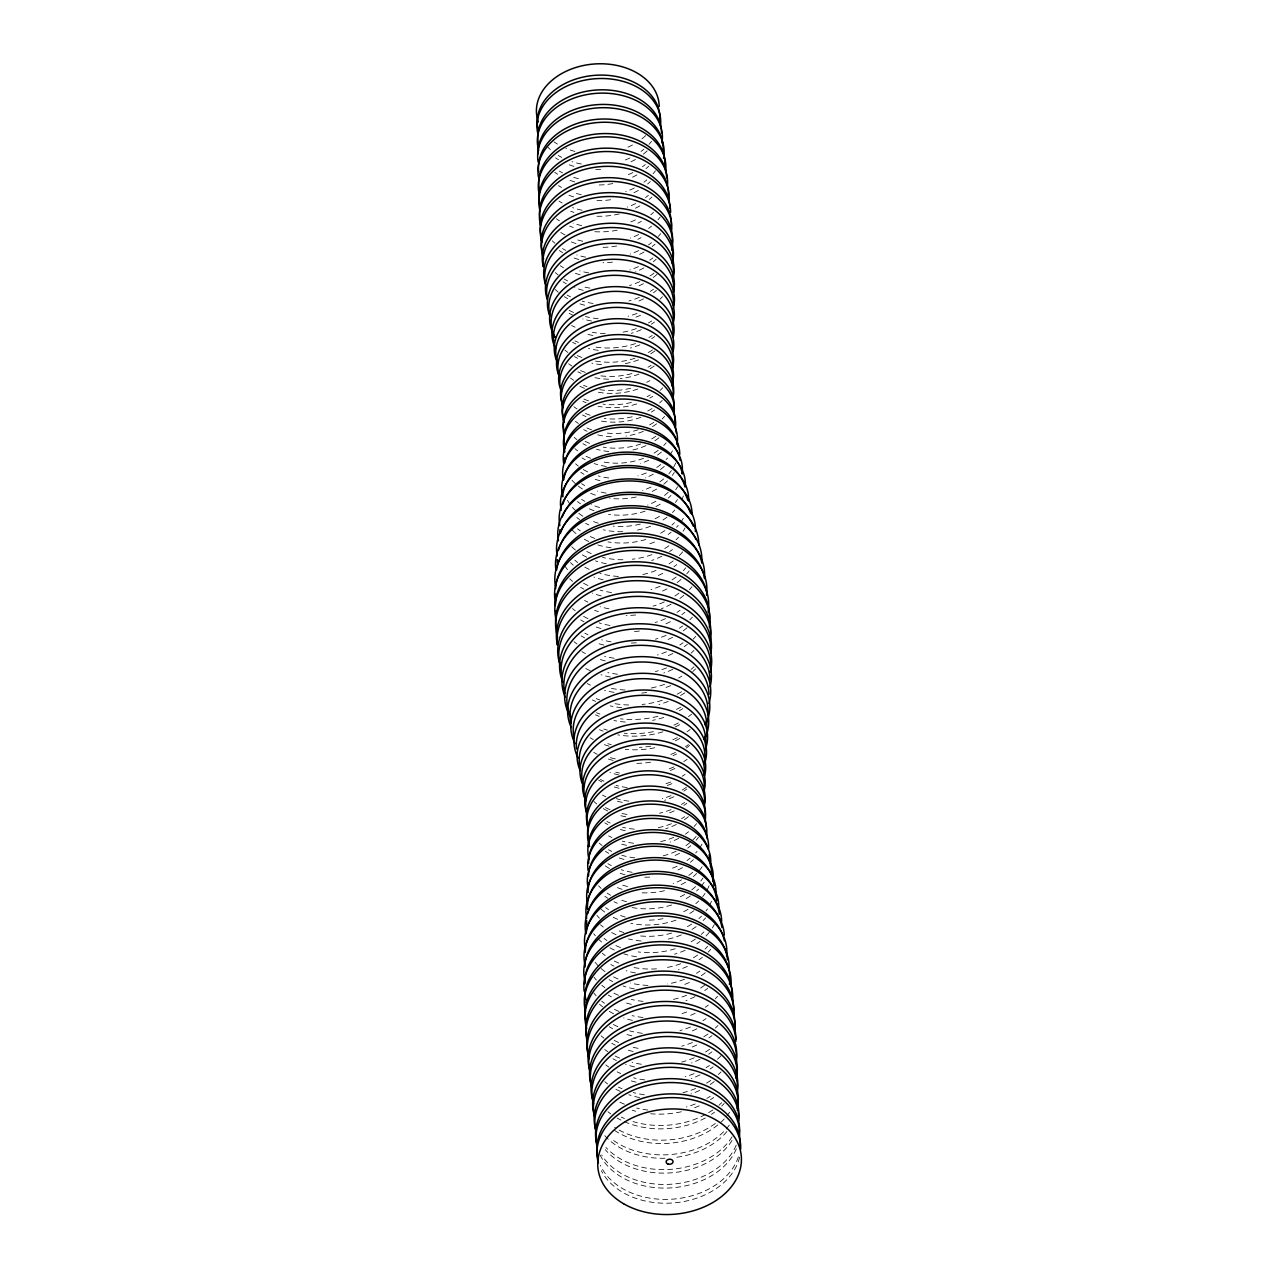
<?xml version="1.0" encoding="UTF-8"?>
<svg xmlns="http://www.w3.org/2000/svg" width="1278" height="1278" viewBox="0 0 1278 1278"><rect width="100%" height="100%" fill="white"/><g stroke="black" fill="none" stroke-linecap="round" stroke-linejoin="round"><path stroke-width="0.75" stroke-dasharray="5 3.75" d="M651.508 141.379A61.472 45.018 -3.9 0 1 649.032 144.302M643.856 149.222A61.472 45.018 -3.9 0 1 641.029 151.427M629.862 158.009A61.472 45.018 -3.9 0 1 622.69 160.9M581.378 164.015A61.472 45.018 -3.9 0 1 572.033 161.683M561.729 157.418A61.472 45.018 -3.9 0 1 558.182 155.421M550.275 149.542A61.472 45.018 -3.9 0 1 546.345 145.532M645.694 135.58A61.472 45.018 -3.9 0 1 641.7 139.03M632.482 144.989A61.472 45.018 -3.9 0 1 625.549 148.216M574.924 151.427A61.472 45.018 -3.9 0 1 565.946 148.408M557.4 144.095A61.472 45.018 -3.9 0 1 554.045 141.874M645.278 164.542A61.967 45.385 -3.9 0 1 642.435 166.763M632.898 172.562A61.967 45.385 -3.9 0 1 625.805 175.645M578.471 178.664A61.967 45.385 -3.9 0 1 572.879 177.131M562.512 172.834A61.967 45.385 -3.9 0 1 559.349 171.076M647.147 150.868A61.967 45.385 -3.9 0 1 643.106 154.35M635.486 159.446A61.967 45.385 -3.9 0 1 628.632 162.865M600.676 169.335A61.967 45.385 -3.9 0 1 593.487 169.415M573.966 166.364A61.967 45.385 -3.9 0 1 568.502 164.542M558.566 159.75A61.967 45.385 -3.9 0 1 555.563 157.833M655.454 170.773A62.606 45.864 -3.9 0 1 653.058 173.776M646.796 179.91A62.606 45.864 -3.9 0 1 643.936 182.163M634.303 188.026A62.606 45.864 -3.9 0 1 625.709 191.652M581.266 194.655A62.606 45.864 -3.9 0 1 573.662 192.658M561.569 187.467A62.606 45.864 -3.9 0 1 558.438 185.598M648.697 166.22A62.606 45.864 -3.9 0 1 646.013 168.6M636.923 174.878A62.606 45.864 -3.9 0 1 631.779 177.546M612.817 183.569A62.606 45.864 -3.9 0 1 598.344 185.006M574.765 181.907A62.606 45.864 -3.9 0 1 567.48 179.367M557.671 174.271A62.606 45.864 -3.9 0 1 554.748 172.274M648.377 195.326A63.325 46.375 -3.9 0 1 645.502 197.579M635.741 203.537A63.325 46.375 -3.9 0 1 627.274 207.132M582.129 210.263A63.325 46.375 -3.9 0 1 572.56 207.627M562.176 202.994A63.325 46.375 -3.9 0 1 559.013 201.109M650.294 181.604A63.325 46.375 -3.9 0 1 647.595 184M638.393 190.374A63.325 46.375 -3.9 0 1 633.217 193.058M610.66 199.735A63.325 46.375 -3.9 0 1 594.142 200.55M573.646 196.924A63.325 46.375 -3.9 0 1 568.183 194.943M635.438 219.912A64.06 46.919 -3.9 0 1 630.533 222.005M581.65 225.599A64.06 46.919 -3.9 0 1 573.087 223.155M651.924 197.004A64.06 46.919 -3.9 0 1 649.208 199.416M639.879 205.87A64.06 46.919 -3.9 0 1 634.671 208.586M619.319 213.921A64.06 46.919 -3.9 0 1 593.503 216.094M573.966 212.388A64.06 46.919 -3.9 0 1 570.691 211.237M660.183 217.036A64.731 47.414 -3.9 0 1 658.01 219.768M651.54 226.126A64.731 47.414 -3.9 0 1 648.617 228.442M638.649 234.529A64.731 47.414 -3.9 0 1 630.389 238.091M582.704 241.222A64.731 47.414 -3.9 0 1 575.723 239.353M565.084 234.96A64.731 47.414 -3.9 0 1 560.195 232.149M653.505 212.372A64.731 47.414 -3.9 0 1 650.774 214.8M641.348 221.35A64.731 47.414 -3.9 0 1 637.882 223.203M617.178 230.216A64.731 47.414 -3.9 0 1 594.717 231.701M573.279 227.468A64.731 47.414 -3.9 0 1 569.605 226.078M559.429 220.822A64.731 47.414 -3.9 0 1 556.409 218.778M660.662 233.682A65.29 47.829 -3.9 0 1 658.33 236.398M651.572 242.644A65.29 47.829 -3.9 0 1 648.489 244.913M638.633 250.616A65.29 47.829 -3.9 0 1 630.15 254.066M585.628 257.15A65.29 47.829 -3.9 0 1 576.777 254.913M565.803 250.408A65.29 47.829 -3.9 0 1 562.48 248.571M554.956 243.251A65.29 47.829 -3.9 0 1 552.304 240.871M641.029 237.692A65.29 47.829 -3.9 0 1 637.85 239.305M616.731 246.015A65.29 47.829 -3.9 0 1 599.733 247.357M576.011 243.587A65.29 47.829 -3.9 0 1 570.371 241.542M652.898 257.9A65.673 48.101 -3.9 0 1 649.783 260.185M638.441 266.607A65.673 48.101 -3.9 0 1 629.846 269.914M588.647 272.885A65.673 48.101 -3.9 0 1 579.637 270.856M655.007 244.146A65.673 48.101 -3.9 0 1 652.115 246.574M644.048 252.022A65.673 48.101 -3.9 0 1 637.674 255.281M612.45 262.15A65.673 48.101 -3.9 0 1 602.928 262.741M578.87 259.53A65.673 48.101 -3.9 0 1 571.25 256.894M562.544 252.581A65.673 48.101 -3.9 0 1 559.365 250.568M654.048 273.045A65.801 48.197 -3.9 0 1 649.32 276.431M639.767 281.671A65.801 48.197 -3.9 0 1 629.415 285.569M589.909 288.125A65.801 48.197 -3.9 0 1 582.64 286.591M567.656 280.952A65.801 48.197 -3.9 0 1 564.301 279.099M558.087 274.882A65.801 48.197 -3.9 0 1 555.323 272.581M656.173 259.274A65.801 48.197 -3.9 0 1 653.266 261.718M643.856 267.917A65.801 48.197 -3.9 0 1 635.629 271.799M580.116 274.802A65.801 48.197 -3.9 0 1 574.94 273.141M563.518 267.773A65.801 48.197 -3.9 0 1 560.323 265.744M653.473 289.211A65.673 48.101 -3.9 0 1 650.31 291.416M639.304 297.327A65.673 48.101 -3.9 0 1 628.856 301.017M593.088 303.445A65.673 48.101 -3.9 0 1 582.241 301.193M570.547 296.847A65.673 48.101 -3.9 0 1 567.112 295.09M657.116 274.291A65.673 48.101 -3.9 0 1 652.707 277.885M643.457 283.668A65.673 48.101 -3.9 0 1 636.843 286.703M583.231 290.346A65.673 48.101 -3.9 0 1 574.605 287.598M566.33 283.764A65.673 48.101 -3.9 0 1 563.039 281.815M662.515 296.64A65.242 47.797 -3.9 0 1 659.975 299.228M637.035 313.414A65.242 47.797 -3.9 0 1 628.185 316.241M598.216 318.685A65.242 47.797 -3.9 0 1 585.452 316.545M573.614 312.503A65.242 47.797 -3.9 0 1 568.422 309.947M656.445 290.394A65.242 47.797 -3.9 0 1 653.473 292.742M643.473 298.892A65.242 47.797 -3.9 0 1 637.946 301.416M584.685 305.218A65.242 47.797 -3.9 0 1 579.445 303.701M567.656 298.621A65.242 47.797 -3.9 0 1 564.381 296.688M558.262 292.231A65.242 47.797 -3.9 0 1 555.259 289.499M651.716 320.954A64.539 47.286 -3.9 0 1 648.409 322.999M636.316 328.59A64.539 47.286 -3.9 0 1 622.035 332.344M605.245 333.59A64.539 47.286 -3.9 0 1 592.321 332.328M575.084 327.168A64.539 47.286 -3.9 0 1 571.601 325.523M640.55 315.267A64.539 47.286 -3.9 0 1 633.808 317.871M591.538 321.018A64.539 47.286 -3.9 0 1 582.736 318.941M572.56 315.059A64.539 47.286 -3.9 0 1 569.141 313.318M652.163 335.523A63.596 46.583 -3.9 0 1 648.889 337.536M635.486 343.574A63.596 46.583 -3.9 0 1 595.66 347.089M578.423 342.424A63.596 46.583 -3.9 0 1 574.924 340.891M654.464 322.04A63.596 46.583 -3.9 0 1 651.381 324.197M641.364 329.644A63.596 46.583 -3.9 0 1 631.252 333.334M592.88 335.443A63.596 46.583 -3.9 0 1 585.036 333.638M652.467 349.98A62.446 45.736 -3.9 0 1 647.611 352.888M635.054 358.239A62.446 45.736 -3.9 0 1 595.037 361.035M581.857 357.489A62.446 45.736 -3.9 0 1 576.634 355.284M654.719 336.529A62.446 45.736 -3.9 0 1 651.7 338.654M639.879 344.868A62.446 45.736 -3.9 0 1 630.453 348.047M598.216 350.316A62.446 45.736 -3.9 0 1 588.439 348.463M575.851 343.958A62.446 45.736 -3.9 0 1 572.56 342.28M651.141 365.364A61.168 44.81 -3.9 0 1 647.962 367.217M631.923 373.575A61.168 44.81 -3.9 0 1 598.392 375.54M585.292 372.377A61.168 44.81 -3.9 0 1 580.084 370.364M571.937 366.035A61.168 44.81 -3.9 0 1 568.662 363.799M654.879 350.971A61.168 44.81 -3.9 0 1 648.793 354.98M638.553 359.853A61.168 44.81 -3.9 0 1 623.376 363.958M601.507 364.709A61.168 44.81 -3.9 0 1 591.842 363.144M577.64 358.271A61.168 44.81 -3.9 0 1 574.413 356.626M567.895 352.472A61.168 44.81 -3.9 0 1 564.86 350.044M649.847 380.62A59.842 43.835 -3.9 0 1 646.652 382.362M630.709 388.24A59.842 43.835 -3.9 0 1 599.765 389.694M586.953 386.611A59.842 43.835 -3.9 0 1 583.519 385.333M573.662 380.285A59.842 43.835 -3.9 0 1 570.467 378.064M654.208 365.987A59.842 43.835 -3.9 0 1 649.08 369.31M639.032 374.087A59.842 43.835 -3.9 0 1 620.357 378.655M608.616 379.215A59.842 43.835 -3.9 0 1 593.343 377.314M581.075 373.304A59.842 43.835 -3.9 0 1 577.832 371.786M650.167 394.982A58.596 42.925 -3.9 0 1 647.035 396.691M631.412 402.458A58.596 42.925 -3.9 0 1 603.008 404.152M588.583 400.877A58.596 42.925 -3.9 0 1 583.567 398.944M637.834 388.991A58.596 42.925 -3.9 0 1 596.65 391.931M584.445 388.304A58.596 42.925 -3.9 0 1 579.653 386.132M662.26 400.429A57.494 42.11 -3.9 0 1 659.576 402.969M652.052 408.545A57.494 42.11 -3.9 0 1 647.483 411.117M632.163 416.772A57.494 42.11 -3.9 0 1 604.286 418.449M590.132 415.238A57.494 42.11 -3.9 0 1 585.228 413.353M576.969 408.912A57.494 42.11 -3.9 0 1 573.918 406.771M662.723 387.793A57.494 42.11 -3.9 0 1 660.167 390.397M652.723 396.292A57.494 42.11 -3.9 0 1 649.799 398.113M636.748 403.928A57.494 42.11 -3.9 0 1 598.04 406.244M586.059 402.698A57.494 42.11 -3.9 0 1 582.896 401.324M653.809 422.363A56.631 41.487 -3.9 0 1 648.729 425.35M638.249 429.759A56.631 41.487 -3.9 0 1 605.516 432.922M591.586 429.775A56.631 41.487 -3.9 0 1 586.762 427.922M578.407 423.417A56.631 41.487 -3.9 0 1 575.435 421.309M654.608 409.966A56.631 41.487 -3.9 0 1 651.397 412.075M640.869 417.235A56.631 41.487 -3.9 0 1 599.382 420.75M585.995 416.596A56.631 41.487 -3.9 0 1 582.512 414.951M655.902 436.229A56.12 41.104 -3.9 0 1 650.997 439.297M640.805 443.929A56.12 41.104 -3.9 0 1 603.136 447.124M589.669 443.354A56.12 41.104 -3.9 0 1 584.445 440.958M664.56 416.404A56.12 41.104 -3.9 0 1 662.164 419.008M656.636 423.801A56.12 41.104 -3.9 0 1 651.924 426.996M643.345 431.325A56.12 41.104 -3.9 0 1 625.996 436.07M611.363 436.788A56.12 41.104 -3.9 0 1 597.145 434.696M587.113 431.277A56.12 41.104 -3.9 0 1 583.679 429.632M666.142 442.907A55.992 41.024 -3.9 0 1 663.729 445.511M658.202 450.271A55.992 41.024 -3.9 0 1 653.457 453.45M643.489 458.307A55.992 41.024 -3.9 0 1 602.497 461.821M590.58 458.291A55.992 41.024 -3.9 0 1 585.356 455.879M577.672 450.942A55.992 41.024 -3.9 0 1 574.972 448.658M658.889 437.827A55.992 41.024 -3.9 0 1 654.32 441.118M645.965 445.639A55.992 41.024 -3.9 0 1 630.645 450.447M608.807 451.533A55.992 41.024 -3.9 0 1 596.538 449.265M586.283 445.415A55.992 41.024 -3.9 0 1 582.944 443.658M576.905 439.632A55.992 41.024 -3.9 0 1 574.205 437.348M672.452 450.814A56.312 41.247 -3.9 0 1 666.126 459.601M660.774 464.505A56.312 41.247 -3.9 0 1 656.141 467.828M646.333 472.94A56.312 41.247 -3.9 0 1 637.866 475.847M608.791 477.988A56.312 41.247 -3.9 0 1 598.248 475.911M587.704 471.933A56.312 41.247 -3.9 0 1 582.768 469.202M578.311 466.087A56.312 41.247 -3.9 0 1 575.611 463.786M661.429 452.013A56.312 41.247 -3.9 0 1 656.972 455.431M648.761 460.176A56.312 41.247 -3.9 0 1 640.534 463.483M606.235 466.438A56.312 41.247 -3.9 0 1 594.142 463.563M585.228 459.745A56.312 41.247 -3.9 0 1 582.001 457.891M675.679 463.003A57.095 41.823 -3.9 0 1 668.857 473.803M663.665 478.915A57.095 41.823 -3.9 0 1 659.113 482.381M651.013 487.046A57.095 41.823 -3.9 0 1 642.658 490.417M606.076 493.132A57.095 41.823 -3.9 0 1 597.321 491.056M584.733 485.608A57.095 41.823 -3.9 0 1 581.57 483.627M664.272 466.374A57.095 41.823 -3.9 0 1 659.927 469.937M653.346 474.138A57.095 41.823 -3.9 0 1 645.294 477.86M599.973 480.688A57.095 41.823 -3.9 0 1 592.752 478.435M583.966 474.298A57.095 41.823 -3.9 0 1 580.803 472.301M668.234 492.19A58.325 42.717 -3.9 0 1 663.953 495.928M655.886 501.232A58.325 42.717 -3.9 0 1 647.674 505.066M599.606 507.51A58.325 42.717 -3.9 0 1 591.155 504.538M584.813 501.327A58.325 42.717 -3.9 0 1 581.57 499.283M674.273 472.477A58.325 42.717 -3.9 0 1 672.292 475.384M667.467 480.863A58.325 42.717 -3.9 0 1 663.186 484.618M656.652 489.043A58.325 42.717 -3.9 0 1 650.278 492.334M636.188 496.982A58.325 42.717 -3.9 0 1 609.766 498.324M595.388 495.129A58.325 42.717 -3.9 0 1 590.388 493.212M582.401 489.011A58.325 42.717 -3.9 0 1 571.394 479.474M677.468 499.506A59.954 43.915 -3.9 0 1 675.391 502.51M659.48 516.36A59.954 43.915 -3.9 0 1 654.608 518.964M640.342 524.092A59.954 43.915 -3.9 0 1 613.2 526.137M598.264 523.213A59.954 43.915 -3.9 0 1 591.347 520.673M582.912 516.232A59.954 43.915 -3.9 0 1 566.665 498.612M677.612 486.662A59.954 43.915 -3.9 0 1 675.695 489.698M670.982 495.449A59.954 43.915 -3.9 0 1 668.234 498.116M660.231 504.107A59.954 43.915 -3.9 0 1 655.502 506.807M645.118 511.152A59.954 43.915 -3.9 0 1 608.568 514.363M593.966 510.705A59.954 43.915 -3.9 0 1 587.337 507.861M580.5 503.82A59.954 43.915 -3.9 0 1 577.432 501.519M674.417 522.622A61.935 45.369 -3.9 0 1 671.94 525.05M664.864 530.594A61.935 45.369 -3.9 0 1 660.103 533.485M645.821 539.476A61.935 45.369 -3.9 0 1 607.977 541.888M594.861 538.437A61.935 45.369 -3.9 0 1 589.685 536.297M580.324 530.897A61.935 45.369 -3.9 0 1 577.592 528.82M683.363 495.944A61.935 45.369 -3.9 0 1 682.021 499.219M674.8 510.066A61.935 45.369 -3.9 0 1 672.436 512.526M667.052 517.159A61.935 45.369 -3.9 0 1 660.966 521.232M650.614 526.232A61.935 45.369 -3.9 0 1 635.294 530.466M622.753 531.696A61.935 45.369 -3.9 0 1 603.36 529.811M588.902 524.97A61.935 45.369 -3.9 0 1 585.644 523.341M579.557 519.587A61.935 45.369 -3.9 0 1 576.825 517.494M685.008 527.958A64.156 46.998 -3.9 0 1 683.091 531.249M678.474 537.287A64.156 46.998 -3.9 0 1 676.014 539.875M668.937 545.77A64.156 46.998 -3.9 0 1 662.435 549.859M651.972 554.62A64.156 46.998 -3.9 0 1 632.275 559.221M622.961 559.764A64.156 46.998 -3.9 0 1 602.513 557.352M591.251 553.582A64.156 46.998 -3.9 0 1 586.107 551.106M683.315 518.293A64.156 46.998 -3.9 0 1 676.509 527.271M671.142 532.207A64.156 46.998 -3.9 0 1 668.17 534.46M654.528 542A64.156 46.998 -3.9 0 1 647.754 544.476M611.092 547.767A64.156 46.998 -3.9 0 1 597.864 544.955M588.743 541.489A64.156 46.998 -3.9 0 1 583.695 538.869M576.011 533.581A64.156 46.998 -3.9 0 1 570.308 528.086M682.676 551.888A66.52 48.74 -3.9 0 1 678.938 555.946M673.186 560.914A66.52 48.74 -3.9 0 1 668.905 563.902M655.981 570.499A66.52 48.74 -3.9 0 1 639.575 575.164M618.408 576.442A66.52 48.74 -3.9 0 1 599.813 573.327M589.254 569.397A66.52 48.74 -3.9 0 1 584.014 566.681M577.704 562.528A66.52 48.74 -3.9 0 1 574.844 560.195M672.42 549.588A66.52 48.74 -3.9 0 1 669.608 551.617M661.892 556.17A66.52 48.74 -3.9 0 1 651.7 560.483M606.315 563.742A66.52 48.74 -3.9 0 1 595.532 560.898M586.698 557.224A66.52 48.74 -3.9 0 1 581.586 554.38M575.483 550.067A66.52 48.74 -3.9 0 1 571.426 546.409M685.759 567.831A68.916 50.481 -3.9 0 1 683.235 570.659M676.11 577.033A68.916 50.481 -3.9 0 1 671.685 580.148M660.119 586.283A68.916 50.481 -3.9 0 1 650.965 589.605M611.555 592.545A68.916 50.481 -3.9 0 1 600.149 590.132M587.944 585.516A68.916 50.481 -3.9 0 1 583.167 582.976M567.528 569.684A68.916 50.481 -3.9 0 1 564.093 564.7M676.733 564.62A68.916 50.481 -3.9 0 1 673.905 566.777M662.803 573.391A68.916 50.481 -3.9 0 1 655.758 576.41M603.12 579.781A68.916 50.481 -3.9 0 1 593.982 577.065M573.279 565.164A68.916 50.481 -3.9 0 1 570.531 562.608M678.969 593.088A71.201 52.158 -3.9 0 1 674.401 596.331M664.304 601.906A71.201 52.158 -3.9 0 1 653.058 606.155M608.983 608.791A71.201 52.158 -3.9 0 1 600.181 606.762M587.912 602.146A71.201 52.158 -3.9 0 1 584.573 600.436M689.177 570.899A71.201 52.158 -3.9 0 1 686.701 573.886M681.014 579.461A71.201 52.158 -3.9 0 1 676.717 582.88M667.02 588.87A71.201 52.158 -3.9 0 1 661.732 591.379M601.123 595.915A71.201 52.158 -3.9 0 1 592.417 593.088M583.806 589.11A71.201 52.158 -3.9 0 1 580.627 587.289M572.56 581.378A71.201 52.158 -3.9 0 1 569.732 578.758M680.168 610.181A73.245 53.66 -3.9 0 1 676.989 612.386M665.534 618.648A73.245 53.66 -3.9 0 1 655.119 622.546M609.941 625.437A73.245 53.66 -3.9 0 1 599.142 622.897M588.024 618.632A73.245 53.66 -3.9 0 1 582.944 615.98M575.244 610.836A73.245 53.66 -3.9 0 1 572.464 608.536M692.005 586.666A73.245 53.66 -3.9 0 1 689.449 589.733M683.81 595.324A73.245 53.66 -3.9 0 1 679.385 598.855M671.206 604.111A73.245 53.66 -3.9 0 1 661.349 608.759M635.725 614.974A73.245 53.66 -3.9 0 1 626.172 615.485M598.376 611.571A73.245 53.66 -3.9 0 1 594.574 610.325M692.388 617.13A74.971 54.922 -3.9 0 1 689.848 619.782M682.596 625.98A74.971 54.922 -3.9 0 1 679.369 628.249M666.142 635.358A74.971 54.922 -3.9 0 1 655.422 639.192M636.3 642.77A74.971 54.922 -3.9 0 1 630.405 643.122M611.028 641.844A74.971 54.922 -3.9 0 1 601.762 639.815M587.992 634.751A74.971 54.922 -3.9 0 1 584.829 633.153M684.88 612.258A74.971 54.922 -3.9 0 1 681.829 614.654M670.455 621.667A74.971 54.922 -3.9 0 1 665.375 624.047M639.415 631.028A74.971 54.922 -3.9 0 1 631.604 631.715M600.979 628.488A74.971 54.922 -3.9 0 1 593.919 626.236M584.062 621.843A74.971 54.922 -3.9 0 1 580.707 619.942M683.139 642.722A76.249 55.865 -3.9 0 1 679.816 644.959M666.493 651.812A76.249 55.865 -3.9 0 1 657.403 655.007M614.191 658.234A76.249 55.865 -3.9 0 1 604.654 656.413M577.033 644.032A76.249 55.865 -3.9 0 1 574.03 641.732M687.069 627.786A76.249 55.865 -3.9 0 1 682.372 631.396M672.627 637.291A76.249 55.865 -3.9 0 1 665.726 640.486M603.887 645.086A76.249 55.865 -3.9 0 1 596.586 642.978M584.589 637.85A76.249 55.865 -3.9 0 1 581.139 635.917M693.954 650.438A77.031 56.424 -3.9 0 1 691.142 653.09M666.605 667.915A77.031 56.424 -3.9 0 1 655.374 671.557M617.562 674.209A77.031 56.424 -3.9 0 1 607.833 672.611M695.759 636.364A77.031 56.424 -3.9 0 1 693.187 639.112M687.356 644.32A77.031 56.424 -3.9 0 1 684.177 646.732M672.851 653.489A77.031 56.424 -3.9 0 1 665.822 656.588M605.181 660.854A77.031 56.424 -3.9 0 1 597.753 658.761M585.404 653.553A77.031 56.424 -3.9 0 1 581.905 651.604M694.002 666.781A77.271 56.615 -3.9 0 1 691.094 669.4M681.829 676.126A77.271 56.615 -3.9 0 1 678.602 678.043M664.592 684.337A77.271 56.615 -3.9 0 1 651.173 688.043M625.102 690.024A77.271 56.615 -3.9 0 1 611.235 688.379M672.755 669.337A77.271 56.615 -3.9 0 1 663.825 673.011M610.469 677.052A77.271 56.615 -3.9 0 1 601.011 674.752M590.228 670.71A77.271 56.615 -3.9 0 1 584.765 667.979M681.509 691.765A76.968 56.392 -3.9 0 1 676.557 694.497M662.26 700.312A76.968 56.392 -3.9 0 1 642.019 704.466M628.712 704.993A76.968 56.392 -3.9 0 1 614.83 703.683M599.781 699.945A76.968 56.392 -3.9 0 1 596.267 698.651M695.583 668.873A76.968 56.392 -3.9 0 1 692.804 671.557M670.646 685.599A76.968 56.392 -3.9 0 1 663.378 688.379M646.716 692.436A76.968 56.392 -3.9 0 1 641.252 693.139M614.047 692.372A76.968 56.392 -3.9 0 1 604.526 690.312M590.404 685.152A76.968 56.392 -3.9 0 1 587.129 683.506M680.87 707.069A76.137 55.769 -3.9 0 1 675.95 709.689M657.882 716.303A76.137 55.769 -3.9 0 1 620.469 718.811M599.941 714.051A76.137 55.769 -3.9 0 1 596.491 712.725M684.768 692.852A76.137 55.769 -3.9 0 1 680.088 695.759M668.218 701.414A76.137 55.769 -3.9 0 1 658.985 704.482M621.635 707.692A76.137 55.769 -3.9 0 1 610.117 705.871M595.708 701.398A76.137 55.769 -3.9 0 1 592.353 699.929M691.574 714.226A74.843 54.826 -3.9 0 1 688.522 716.591M678.378 722.933A74.843 54.826 -3.9 0 1 673.394 725.345M653.393 731.671A74.843 54.826 -3.9 0 1 624.207 733.221M607.338 730.121A74.843 54.826 -3.9 0 1 603.791 729.035M682.835 708.619A74.843 54.826 -3.9 0 1 679.385 710.648M663.777 717.421A74.843 54.826 -3.9 0 1 652.611 720.345M625.357 722.054A74.843 54.826 -3.9 0 1 613.951 720.536M599.19 716.367A74.843 54.826 -3.9 0 1 595.452 714.817M690.12 729.514A73.15 53.58 -3.9 0 1 687.053 731.799M677.324 737.614A73.15 53.58 -3.9 0 1 672.372 739.93M650.774 746.16A73.15 53.58 -3.9 0 1 639.415 747.374M611.283 744.659A73.15 53.58 -3.9 0 1 607.785 743.684M679.688 724.626A73.15 53.58 -3.9 0 1 674.928 727.102M662.899 731.799A73.15 53.58 -3.9 0 1 617.817 734.866M603.2 731.128A73.15 53.58 -3.9 0 1 599.478 729.722M688.475 744.611A71.169 52.142 -3.9 0 1 685.423 746.783M675.423 752.438A71.169 52.142 -3.9 0 1 668.09 755.506M615.261 758.908A71.169 52.142 -3.9 0 1 608.04 756.943M679.832 738.428A71.169 52.142 -3.9 0 1 674.656 741.112M654.831 747.742A71.169 52.142 -3.9 0 1 625.309 749.339M609.143 746.208A71.169 52.142 -3.9 0 1 603.567 744.355M593.296 739.611A71.169 52.142 -3.9 0 1 590.148 737.726M687.133 759.292A69.044 50.577 -3.9 0 1 683.762 761.576M673.857 766.912A69.044 50.577 -3.9 0 1 668.522 769.1M619.558 773.046A69.044 50.577 -3.9 0 1 615.772 772.216M689.545 745.505A69.044 50.577 -3.9 0 1 686.35 747.965M676.541 753.956A69.044 50.577 -3.9 0 1 673.091 755.602M650.55 762.215A69.044 50.577 -3.9 0 1 636.14 763.349M613.152 760.426A69.044 50.577 -3.9 0 1 607.673 758.765M597.273 754.324A69.044 50.577 -3.9 0 1 593.775 752.343M685.104 774.372A66.871 48.979 -3.9 0 1 682.132 776.289M670.662 782.008A66.871 48.979 -3.9 0 1 663.522 784.484M627.163 787.52A66.871 48.979 -3.9 0 1 616.028 785.411M603.983 781.178A66.871 48.979 -3.9 0 1 600.436 779.436M674.976 768.445A66.871 48.979 -3.9 0 1 669.896 770.682M618.887 774.963A66.871 48.979 -3.9 0 1 609.925 772.503M686.35 787.248A64.795 47.462 -3.9 0 1 681.541 790.443M671.03 795.667A64.795 47.462 -3.9 0 1 662.323 798.606M628.872 801.146A64.795 47.462 -3.9 0 1 616.331 798.67M671.909 783.654A64.795 47.462 -3.9 0 1 666.844 785.619M619.079 788.254A64.795 47.462 -3.9 0 1 613.839 786.833M601.97 781.976A64.795 47.462 -3.9 0 1 598.663 780.123M684.625 802.44A62.926 46.104 -3.9 0 1 681.446 804.469M671.046 809.629A62.926 46.104 -3.9 0 1 659.528 813.239M626.987 814.437A62.926 46.104 -3.9 0 1 621.108 813.271M610.021 809.677A62.926 46.104 -3.9 0 1 604.909 807.281M686.829 788.941A62.926 46.104 -3.9 0 1 683.858 791.114M673.873 796.753A62.926 46.104 -3.9 0 1 664.608 800.332M622.29 802.392A62.926 46.104 -3.9 0 1 614.638 800.347M605.82 796.801A62.926 46.104 -3.9 0 1 602.513 795.076M684.657 816.706A61.392 44.97 -3.9 0 1 681.557 818.687M671.413 823.719A61.392 44.97 -3.9 0 1 658.266 827.681M634.319 829.15A61.392 44.97 -3.9 0 1 622.706 827.297M610.197 823.064A61.392 44.97 -3.9 0 1 606.906 821.466M686.797 803.255A61.392 44.97 -3.9 0 1 683.89 805.38M674.177 810.875A61.392 44.97 -3.9 0 1 666.988 813.766M625.757 816.786A61.392 44.97 -3.9 0 1 618.201 814.981M607.753 810.955A61.392 44.97 -3.9 0 1 603.008 808.383M596.73 803.99A61.392 44.97 -3.9 0 1 593.855 801.434M673.714 837.346A60.258 44.139 -3.9 0 1 659.065 841.962M633.648 843.224A60.258 44.139 -3.9 0 1 622.306 841.132M611.874 837.457A60.258 44.139 -3.9 0 1 608.632 835.876M688.411 816.674A60.258 44.139 -3.9 0 1 684.177 819.853M676.35 824.454A60.258 44.139 -3.9 0 1 665.774 828.687M625.246 830.7A60.258 44.139 -3.9 0 1 619.734 829.31M607.865 824.566A60.258 44.139 -3.9 0 1 604.813 822.856M696.159 836.419A59.571 43.644 -3.9 0 1 684.497 846.611M676.158 851.244A59.571 43.644 -3.9 0 1 661.86 856.148M634.846 857.842A59.571 43.644 -3.9 0 1 621.859 855.286M611.683 851.372A59.571 43.644 -3.9 0 1 608.584 849.758M602.082 845.493A59.571 43.644 -3.9 0 1 599.19 843.097M696.542 823.655A59.571 43.644 -3.9 0 1 694.146 826.499M688.586 831.738A59.571 43.644 -3.9 0 1 685.407 834.151M678.666 838.288A59.571 43.644 -3.9 0 1 670.183 842.09M626.524 845.317A59.571 43.644 -3.9 0 1 621.076 843.959M701.973 844.199A59.395 43.5 -3.9 0 1 695.663 852.985M690.088 858.209A59.395 43.5 -3.9 0 1 686.893 860.605M677.116 866.212A59.395 43.5 -3.9 0 1 670.183 868.992M632.147 872.299A59.395 43.5 -3.9 0 1 621.252 869.727M611.299 865.589A59.395 43.5 -3.9 0 1 607.865 863.656M698.379 837.378A59.395 43.5 -3.9 0 1 696.111 840.269M690.807 845.621A59.395 43.5 -3.9 0 1 687.74 848.097M679.624 853.257A59.395 43.5 -3.9 0 1 672.915 856.372M624.015 859.439A59.395 43.5 -3.9 0 1 618.728 857.81M608.791 853.337A59.395 43.5 -3.9 0 1 605.437 851.292M692.676 872.315A59.683 43.724 -3.9 0 1 687.947 875.973M681.621 879.823A59.683 43.724 -3.9 0 1 673.155 883.641M627.562 886.517A59.683 43.724 -3.9 0 1 622.178 885.031M693.347 859.695A59.683 43.724 -3.9 0 1 690.376 862.267M682.452 867.634A59.683 43.724 -3.9 0 1 675.838 870.925M649.783 877.075A59.683 43.724 -3.9 0 1 641.987 877.203M624.974 874.743A59.683 43.724 -3.9 0 1 617.929 872.491M609.446 868.497A59.683 43.724 -3.9 0 1 604.494 865.318M702.948 878.05A60.449 44.283 -3.9 0 1 700.775 881.037M695.567 886.597A60.449 44.283 -3.9 0 1 690.967 890.399M684.72 894.456A60.449 44.283 -3.9 0 1 678.043 897.795M626.539 901.693A60.449 44.283 -3.9 0 1 619.383 899.408M610.564 895.239A60.449 44.283 -3.9 0 1 607.178 893.13M601.187 888.402A60.449 44.283 -3.9 0 1 598.551 885.782M702.181 866.74A60.449 44.283 -3.9 0 1 693.315 876.58M685.535 882.203A60.449 44.283 -3.9 0 1 680.679 884.887M664.496 890.702A60.449 44.283 -3.9 0 1 639.08 892.619M622.13 889.312A60.449 44.283 -3.9 0 1 615.245 886.692M709.114 885.686A61.584 45.113 -3.9 0 1 702.66 896.677M698.762 900.974A61.584 45.113 -3.9 0 1 695.807 903.674M688.075 909.249A61.584 45.113 -3.9 0 1 681.414 912.811M662.978 918.69A61.584 45.113 -3.9 0 1 648.745 920.144M625.309 917.077A61.584 45.113 -3.9 0 1 618.169 914.585M608.504 909.569A61.584 45.113 -3.9 0 1 605.628 907.604M704.114 882.347A61.584 45.113 -3.9 0 1 696.542 891.022M690.392 895.926A61.584 45.113 -3.9 0 1 684.034 899.792M671.621 905A61.584 45.113 -3.9 0 1 632.099 907.54M617.386 903.258A61.584 45.113 -3.9 0 1 614.031 901.757M607.721 898.242A61.584 45.113 -3.9 0 1 604.861 896.277M711.479 901.198A63.053 46.184 -3.9 0 1 705.999 910.926M701.51 916.134A63.053 46.184 -3.9 0 1 698.922 918.594M691.638 924.122A63.053 46.184 -3.9 0 1 684.976 927.94M671.605 933.1A63.053 46.184 -3.9 0 1 639.08 935.815M623.904 932.605A63.053 46.184 -3.9 0 1 616.747 929.889M599.462 918.179A63.053 46.184 -3.9 0 1 596.922 915.367M693.922 910.687A63.053 46.184 -3.9 0 1 687.612 914.792M675.966 920.128A63.053 46.184 -3.9 0 1 630.805 923.307M617.721 919.313A63.053 46.184 -3.9 0 1 612.577 916.933M604.67 912.029A63.053 46.184 -3.9 0 1 598.695 906.853M703.89 931.902A64.731 47.414 -3.9 0 1 701.255 934.426M695.376 939.042A64.731 47.414 -3.9 0 1 690.424 942.158M675.199 948.739A64.731 47.414 -3.9 0 1 638.233 951.934M620.517 947.557A64.731 47.414 -3.9 0 1 615.117 945.241M606.986 940.56A64.731 47.414 -3.9 0 1 604.047 938.419M705.552 917.939A64.731 47.414 -3.9 0 1 703.124 920.591M696.159 926.598A64.731 47.414 -3.9 0 1 691.35 929.825M681.318 934.921A64.731 47.414 -3.9 0 1 667.308 939.298M641.141 941.007A64.731 47.414 -3.9 0 1 628.456 938.931M616.124 934.729A64.731 47.414 -3.9 0 1 610.948 932.157M603.28 927.093A64.731 47.414 -3.9 0 1 600.532 924.793M707.661 946.375A66.52 48.724 -3.9 0 1 705.057 949.027M697.612 955.049A66.52 48.724 -3.9 0 1 692.548 958.244M680.711 963.74A66.52 48.724 -3.9 0 1 664.129 967.989M656.477 968.836A66.52 48.724 -3.9 0 1 631.715 967.079M618.824 963.085A66.52 48.724 -3.9 0 1 613.392 960.577M605.261 955.577A66.52 48.724 -3.9 0 1 602.337 953.276M714.306 924.585A66.52 48.724 -3.9 0 1 712.341 927.988M709.258 932.285A66.52 48.724 -3.9 0 1 705.616 936.391M699.993 941.407A66.52 48.724 -3.9 0 1 696.845 943.723M685.12 950.305A66.52 48.724 -3.9 0 1 674.576 954.171M636.524 956.775A66.52 48.724 -3.9 0 1 623.792 953.851M614.383 950.129A66.52 48.724 -3.9 0 1 609.239 947.381M601.571 941.966A66.52 48.724 -3.9 0 1 593.743 933.739M699.881 971.072A68.309 50.034 -3.9 0 1 696.462 973.293M684.545 979.22A68.309 50.034 -3.9 0 1 667.691 983.996M647.93 985.402A68.309 50.034 -3.9 0 1 630.565 983.07M618.105 978.996A68.309 50.034 -3.9 0 1 611.635 975.833M605.021 971.631A68.309 50.034 -3.9 0 1 592.401 958.58M710.648 949.426A68.309 50.034 -3.9 0 1 708.108 952.206M702.325 957.35A68.309 50.034 -3.9 0 1 699.098 959.746M687.292 966.408A68.309 50.034 -3.9 0 1 678.346 969.842M635.486 972.909A68.309 50.034 -3.9 0 1 626.124 970.785M614.015 966.168A68.309 50.034 -3.9 0 1 610.852 964.523M704.657 985.146A70.002 51.28 -3.9 0 1 698.587 989.3M686.59 995.29A70.002 51.28 -3.9 0 1 672.532 999.604M643.106 1001.361A70.002 51.28 -3.9 0 1 631.284 999.412M618.488 995.274A70.002 51.28 -3.9 0 1 613.456 992.926M604.861 987.654A70.002 51.28 -3.9 0 1 601.794 985.258M596.363 980.05A70.002 51.28 -3.9 0 1 594.014 977.223M705.312 972.702A70.002 51.28 -3.9 0 1 700.919 975.961M689.401 982.431A70.002 51.28 -3.9 0 1 682.148 985.354M634.383 988.916A70.002 51.28 -3.9 0 1 623.073 985.977M612.689 981.6A70.002 51.28 -3.9 0 1 609.127 979.635M686.717 1011.968A71.504 52.382 -3.9 0 1 679.816 1014.269M642.93 1017.464A71.504 52.382 -3.9 0 1 632.115 1015.643M618.983 1011.441A71.504 52.382 -3.9 0 1 612.194 1008.198M604.478 1003.31A71.504 52.382 -3.9 0 1 601.714 1001.137M596.155 995.802A71.504 52.382 -3.9 0 1 593.743 992.91M707.629 988.341A71.504 52.382 -3.9 0 1 704.705 990.61M694.992 996.616A71.504 52.382 -3.9 0 1 685.951 1000.642M631.332 1004.316A71.504 52.382 -3.9 0 1 623.696 1002.176M611.427 996.888A71.504 52.382 -3.9 0 1 608.216 995.035M706.063 1018.598A72.766 53.309 -3.9 0 1 702.868 1020.707M690.455 1027.017A72.766 53.309 -3.9 0 1 679.928 1030.579M642.355 1033.311A72.766 53.309 -3.9 0 1 629.671 1030.851M617.865 1026.697A72.766 53.309 -3.9 0 1 612.705 1024.173M717.565 996.265A72.766 53.309 -3.9 0 1 715.185 998.885M708.316 1005.051A72.766 53.309 -3.9 0 1 705.28 1007.272M695.184 1013.23A72.766 53.309 -3.9 0 1 689.689 1015.706M632.45 1020.403A72.766 53.309 -3.9 0 1 623.68 1017.943M613.616 1013.742A72.766 53.309 -3.9 0 1 608.647 1010.978M602.625 1006.824A72.766 53.309 -3.9 0 1 599.558 1004.268M717.932 1025.499A73.709 53.995 -3.9 0 1 715.313 1028.087M707.964 1034.014A73.709 53.995 -3.9 0 1 703.044 1037.209M692.404 1042.513A73.709 53.995 -3.9 0 1 681.749 1046.187M638.105 1048.327A73.709 53.995 -3.9 0 1 630.821 1046.73M618.664 1042.513A73.709 53.995 -3.9 0 1 613.392 1039.972M696.973 1028.758A73.709 53.995 -3.9 0 1 689.912 1031.889M631.859 1035.867A73.709 53.995 -3.9 0 1 624.75 1033.822M612.625 1028.646A73.709 53.995 -3.9 0 1 609.286 1026.761M709.657 1049.27A74.332 54.459 -3.9 0 1 704.689 1052.497M694.21 1057.801A74.332 54.459 -3.9 0 1 681.637 1062.082M641.364 1064.255A74.332 54.459 -3.9 0 1 632.115 1062.385M619.622 1058.12A74.332 54.459 -3.9 0 1 614.287 1055.564M607.737 1051.65A74.332 54.459 -3.9 0 1 604.734 1049.494M711.958 1035.643A74.332 54.459 -3.9 0 1 708.891 1037.944M696.798 1044.989A74.332 54.459 -3.9 0 1 689.944 1047.88M633.169 1051.506A74.332 54.459 -3.9 0 1 625.98 1049.494M615.261 1045.132A74.332 54.459 -3.9 0 1 611.811 1043.311M603.967 1038.167A74.332 54.459 -3.9 0 1 601.107 1035.851M721.096 1055.676A74.635 54.666 -3.9 0 1 717.086 1059.574M709.514 1065.469A74.635 54.666 -3.9 0 1 706.143 1067.625M694.114 1073.616A74.635 54.666 -3.9 0 1 685.12 1076.731M644.751 1079.91A74.635 54.666 -3.9 0 1 633.521 1077.801M620.757 1073.52A74.635 54.666 -3.9 0 1 617.13 1071.859M608.807 1067.066A74.635 54.666 -3.9 0 1 605.756 1064.893M711.926 1051.874A74.635 54.666 -3.9 0 1 708.731 1054.158M700.088 1059.222A74.635 54.666 -3.9 0 1 691.574 1062.992M634.591 1066.922A74.635 54.666 -3.9 0 1 625.629 1064.382M616.363 1060.548A74.635 54.666 -3.9 0 1 612.897 1058.727M721.032 1071.922A74.635 54.682 -3.9 0 1 718.348 1074.478M710.776 1080.421A74.635 54.682 -3.9 0 1 705.712 1083.584M695.615 1088.521A74.635 54.682 -3.9 0 1 682.995 1092.69M644.416 1094.815A74.635 54.682 -3.9 0 1 633.233 1092.562M622.051 1088.728A74.635 54.682 -3.9 0 1 618.424 1087.083M713.172 1066.795A74.635 54.682 -3.9 0 1 709.993 1069.095M699.945 1074.91A74.635 54.682 -3.9 0 1 691.302 1078.568M636.109 1082.131A74.635 54.682 -3.9 0 1 628.904 1080.214M710.233 1096.316A74.396 54.491 -3.9 0 1 706.862 1098.377M695.248 1103.968A74.396 54.491 -3.9 0 1 686.302 1106.972M647.93 1110.055A74.396 54.491 -3.9 0 1 636.652 1108.074M624.399 1104.176A74.396 54.491 -3.9 0 1 617.913 1101.189M714.258 1081.603A74.396 54.491 -3.9 0 1 709.466 1084.99M699.641 1090.438A74.396 54.491 -3.9 0 1 690.951 1093.968M639.575 1097.562A74.396 54.491 -3.9 0 1 628.776 1094.735M620.325 1091.428A74.396 54.491 -3.9 0 1 615.613 1089.064M607.641 1083.968A74.396 54.491 -3.9 0 1 604.75 1081.683M721.671 1102.722A73.98 54.187 -3.9 0 1 718.923 1105.23M712.852 1109.943A73.98 54.187 -3.9 0 1 632.993 1121.573M624.431 1118.49A73.98 54.187 -3.9 0 1 621.204 1117.036M713.667 1097.482A73.98 54.187 -3.9 0 1 710.472 1099.703M699.226 1105.837A73.98 54.187 -3.9 0 1 692.325 1108.601M681.35 1111.748A73.98 54.187 -3.9 0 1 650.694 1113.761M635.773 1111.237A73.98 54.187 -3.9 0 1 632.227 1110.247M715.329 1123.474A73.453 53.804 -3.9 0 1 614.638 1127.404M724.211 1103.473A73.453 53.804 -3.9 0 1 721.703 1106.077M714.562 1112.148A73.453 53.804 -3.9 0 1 711.415 1114.352M705.328 1117.978A73.453 53.804 -3.9 0 1 617.098 1118.042M610.804 1113.969A73.453 53.804 -3.9 0 1 607.945 1111.748M729.323 1125.087A72.91 53.404 -3.9 0 1 611.779 1139.177M729.658 1112.164A72.91 53.404 -3.9 0 1 613.951 1129.992M732.086 1136.813A72.431 53.053 -3.9 0 1 671.669 1169.274A72.431 53.053 -3.9 0 1 605.932 1147.404M726.926 1131.541A72.431 53.053 -3.9 0 1 674.449 1157.58M664.991 1158.267A72.431 53.053 -3.9 0 1 603.903 1134.656M736.224 1145.2A72.063 52.797 -3.9 0 1 671.573 1184.195A72.063 52.797 -3.9 0 1 601.682 1154.977M732.038 1140.455A72.063 52.797 -3.9 0 1 670.774 1172.869A72.063 52.797 -3.9 0 1 605.277 1149.657M738.349 1156.862A71.888 52.654 -3.9 0 1 671.461 1199.227A71.888 52.654 -3.9 0 1 600.356 1165.296M736.32 1148.906A71.888 52.654 -3.9 0 1 668.33 1188.029A71.888 52.654 -3.9 0 1 599.59 1153.986M739.611 1157.213A71.919 52.686 -3.9 0 1 675.279 1202.758A71.919 52.686 -3.9 0 1 601.363 1170.728"/><path stroke-width="1.5" d="M537.798 128.487A61.472 45.018 -3.9 0 1 595.244 75.306A61.472 45.018 -3.9 0 1 659.943 119.765M538.373 122.065A61.472 45.018 -3.9 0 1 589.717 64.459A61.472 45.018 -3.9 0 1 659.208 106.457M538.661 145.133A61.967 45.385 -3.9 0 1 594.19 90.195A61.967 45.385 -3.9 0 1 661.509 133.327M537.894 133.807A61.967 45.385 -3.9 0 1 596.107 78.661A61.967 45.385 -3.9 0 1 660.502 125.963M538.15 153.903A62.606 45.864 -3.9 0 1 601.251 104.461A62.606 45.864 -3.9 0 1 663.09 150.868M538.693 150.5A62.606 45.864 -3.9 0 1 597.353 93.278A62.606 45.864 -3.9 0 1 661.892 142.976M538.693 171.747A63.325 46.375 -3.9 0 1 599.382 119.158A63.325 46.375 -3.9 0 1 664.911 164.415M538.182 162.146A63.325 46.375 -3.9 0 1 600.964 107.735A63.325 46.375 -3.9 0 1 663.601 158.296M539.572 190.198A64.06 46.919 -3.9 0 1 597.05 133.966A64.06 46.919 -3.9 0 1 666.669 177.93M538.453 177.147A64.06 46.919 -3.9 0 1 601.059 122.321A64.06 46.919 -3.9 0 1 665.598 171.875M539.875 205.199A64.731 47.414 -3.9 0 1 599.478 148.44A64.731 47.414 -3.9 0 1 668.362 194.943M539.54 195.63A64.731 47.414 -3.9 0 1 598.711 137.113A64.731 47.414 -3.9 0 1 667.483 185.422M540.738 221.941A65.29 47.829 -3.9 0 1 598.312 163.328A65.29 47.829 -3.9 0 1 669.976 208.442M539.971 210.614A65.29 47.829 -3.9 0 1 598.759 151.89A65.29 47.829 -3.9 0 1 669.177 198.921M541.856 238.666A65.673 48.101 -3.9 0 1 602.018 177.914A65.673 48.101 -3.9 0 1 670.982 229.145M540.578 225.583A65.673 48.101 -3.9 0 1 598.791 166.795A65.673 48.101 -3.9 0 1 670.615 212.404M541.792 250.089A65.801 48.197 -3.9 0 1 605.756 192.738A65.801 48.197 -3.9 0 1 672.116 244.433M541.92 242.261A65.801 48.197 -3.9 0 1 600.085 181.764A65.801 48.197 -3.9 0 1 671.717 229.513M672.212 263.284A65.673 48.101 -3.9 0 0 608.264 207.883A65.673 48.101 -3.9 0 0 543.31 266.735A65.242 47.797 -3.9 0 1 606.347 212.052A65.242 47.797 -3.9 0 1 673.202 260.073M543.597 258.891A65.673 48.101 -3.9 0 1 603.823 196.732A65.673 48.101 -3.9 0 1 671.877 250.168M545.179 283.317A65.242 47.797 -3.9 0 1 607.114 223.378A65.242 47.797 -3.9 0 1 673.218 276.751M547.399 299.803A64.539 47.286 -3.9 0 1 607.226 239.034A64.539 47.286 -3.9 0 1 673.506 291.975M546.073 286.783A64.539 47.286 -3.9 0 1 607.657 227.66A64.539 47.286 -3.9 0 1 672.739 280.649M549.891 316.177A63.596 46.583 -3.9 0 1 608.552 254.817A63.596 46.583 -3.9 0 1 673.107 308.909M547.176 298.093A63.596 46.583 -3.9 0 1 608.967 243.427A63.596 46.583 -3.9 0 1 673.41 292.358M555.163 337.152A62.446 45.736 -3.9 0 1 605.213 271.128A62.446 45.736 -3.9 0 1 672.963 324.037M549.652 314.548A62.446 45.736 -3.9 0 1 607.929 259.498A62.446 45.736 -3.9 0 1 673.442 305.889M555.547 348.606A61.168 44.81 -3.9 0 1 607.753 287.007A61.168 44.81 -3.9 0 1 673.139 337.488M554.764 337.296A61.168 44.81 -3.9 0 1 603.024 276.16A61.168 44.81 -3.9 0 1 673.25 320.315M557.607 362.936A59.842 43.835 -3.9 0 1 608.2 303.126A59.842 43.835 -3.9 0 1 673.202 351.003M554.732 346.13A59.842 43.835 -3.9 0 1 607.449 291.799A59.842 43.835 -3.9 0 1 673.027 333.941M558.853 375.508A58.596 42.925 -3.9 0 1 613.791 318.797A58.596 42.925 -3.9 0 1 671.893 370.157M557.416 362.377A58.596 42.925 -3.9 0 1 610.469 307.647A58.596 42.925 -3.9 0 1 672.452 353.255M561.505 391.659A57.494 42.11 -3.9 0 1 612.913 334.82A57.494 42.11 -3.9 0 1 672.276 383.704M558.869 375.061A57.494 42.11 -3.9 0 1 614.654 323.35A57.494 42.11 -3.9 0 1 671.972 370.54M561.409 400.941A56.631 41.487 -3.9 0 1 617.034 350.38A56.631 41.487 -3.9 0 1 672.835 397.314M559.972 386.036A56.631 41.487 -3.9 0 1 618.744 339.021A56.631 41.487 -3.9 0 1 672.068 386.004M562.847 415.526A56.12 41.104 -3.9 0 1 616.188 365.939A56.12 41.104 -3.9 0 1 673.937 409.2M563.087 407.682A56.12 41.104 -3.9 0 1 612.977 354.789A56.12 41.104 -3.9 0 1 673.155 397.873M563.902 430.191A55.992 41.024 -3.9 0 1 616.587 381.163A55.992 41.024 -3.9 0 1 674.992 422.922M564.093 422.363A55.992 41.024 -3.9 0 1 614.59 369.933A55.992 41.024 -3.9 0 1 674.001 413.401M564.94 446.677A56.312 41.247 -3.9 0 1 613.28 396.42A56.312 41.247 -3.9 0 1 676.35 433.05M564.173 435.351A56.312 41.247 -3.9 0 1 616.172 384.742A56.312 41.247 -3.9 0 1 675.519 427.124M565.1 461.47A57.095 41.823 -3.9 0 1 564.429 457.891M564.237 452.412A57.095 41.823 -3.9 0 1 619.766 410.478A57.095 41.823 -3.9 0 1 678.011 446.693M564.812 451.933A57.095 41.823 -3.9 0 1 617.753 399.231A57.095 41.823 -3.9 0 1 677.02 444.504M564.541 463.339A58.325 42.717 -3.9 0 1 622.626 424.6A58.325 42.717 -3.9 0 1 680.056 460.256M563.678 463.195A58.325 42.717 -3.9 0 1 618.041 413.481A58.325 42.717 -3.9 0 1 679.736 454.505M563.71 479.793A59.954 43.915 -3.9 0 1 621.667 438.578A59.954 43.915 -3.9 0 1 682.42 473.707M563.358 479.937A59.954 43.915 -3.9 0 1 620.9 427.251A59.954 43.915 -3.9 0 1 682.069 473.834M562.592 496.311A61.935 45.369 -3.9 0 1 620.581 452.364A61.935 45.369 -3.9 0 1 685.04 487.03M562.799 496.807A61.935 45.369 -3.9 0 1 618.472 441.15A61.935 45.369 -3.9 0 1 685.375 485.528M562.847 504.171A64.156 46.998 -3.9 0 1 625.325 465.623A64.156 46.998 -3.9 0 1 687.82 500.209M561.202 510.385A64.156 46.998 -3.9 0 1 620.948 454.489A64.156 46.998 -3.9 0 1 688.618 501.072M560.083 533.309A66.52 48.74 -3.9 0 1 559.908 529.667M562.24 516.983A66.52 48.74 -3.9 0 1 626.619 478.962A66.52 48.74 -3.9 0 1 690.615 513.293M559.844 525.609A66.52 48.74 -3.9 0 1 620.868 467.924A66.52 48.74 -3.9 0 1 692.053 514.523M560.403 533.341A68.916 50.481 -3.9 0 1 625.357 492.413A68.916 50.481 -3.9 0 1 693.331 526.248M558.47 540.818A68.916 50.481 -3.9 0 1 623.297 481.167A68.916 50.481 -3.9 0 1 695.392 531.632M557.448 563.486A71.201 52.158 -3.9 0 1 557.304 559.588M558.71 549.844A71.201 52.158 -3.9 0 1 623.936 505.992A71.201 52.158 -3.9 0 1 695.823 539.156M557.208 556.01A71.201 52.158 -3.9 0 1 623.169 494.666A71.201 52.158 -3.9 0 1 698.778 544.987M556.649 569.972A73.245 53.66 -3.9 0 1 627.21 519.427A73.245 53.66 -3.9 0 1 701.67 562.128M555.85 569.189A73.245 53.66 -3.9 0 1 627.61 508.053A73.245 53.66 -3.9 0 1 701.686 563.039M556.234 597.609A74.971 54.922 -3.9 0 1 555.754 594.046M555.642 588.631A74.971 54.922 -3.9 0 1 626.891 533.341A74.971 54.922 -3.9 0 1 704.737 578.678M555.451 586.283A74.971 54.922 -3.9 0 1 627.354 521.951A74.971 54.922 -3.9 0 1 704.434 578.135M556.361 614.686A76.249 55.865 -3.9 0 1 555.706 611.108M555.339 605.612A76.249 55.865 -3.9 0 1 627.802 547.495A76.249 55.865 -3.9 0 1 707.309 595.372M555.579 603.376A76.249 55.865 -3.9 0 1 628.281 536.105A76.249 55.865 -3.9 0 1 706.542 595.021M555.962 626.316A77.031 56.424 -3.9 0 1 631.252 561.889A77.031 56.424 -3.9 0 1 709.338 619.59M556.297 620.421A77.031 56.424 -3.9 0 1 629.223 550.626A77.031 56.424 -3.9 0 1 708.076 611.938M710.121 638.345A77.271 56.615 -3.9 0 0 632.211 576.809A77.271 56.615 -3.9 0 0 557.432 645.134A76.968 56.392 -3.9 0 1 633.696 580.755A76.968 56.392 -3.9 0 1 710.36 640.214M557.639 637.402A77.271 56.615 -3.9 0 1 628.92 565.627A77.271 56.615 -3.9 0 1 709.338 627.019M560.371 665.566A76.968 56.392 -3.9 0 1 629.447 592.369A76.968 56.392 -3.9 0 1 710.84 653.393M562.895 682.244A76.137 55.769 -3.9 0 1 631.731 607.977A76.137 55.769 -3.9 0 1 710.249 672.036M559.844 663.889A76.137 55.769 -3.9 0 1 630.933 596.65A76.137 55.769 -3.9 0 1 710.76 653.409M565.196 697.069A74.843 54.826 -3.9 0 1 632.754 624.031A74.843 54.826 -3.9 0 1 710.025 686.941M562.16 678.81A74.843 54.826 -3.9 0 1 632.003 612.705A74.843 54.826 -3.9 0 1 710.504 668.458M571.234 718.204A73.15 53.58 -3.9 0 1 630.262 640.677A73.15 53.58 -3.9 0 1 708.907 703.539M564.86 693.666A73.15 53.58 -3.9 0 1 630.677 629.239A73.15 53.58 -3.9 0 1 709.977 679.976M571.282 727.565A71.169 52.142 -3.9 0 1 639.895 656.668A71.169 52.142 -3.9 0 1 705.36 724.977M571.394 718.06A71.169 52.142 -3.9 0 1 624.415 646.764A71.169 52.142 -3.9 0 1 709.018 694.13M575.1 743.668A69.044 50.577 -3.9 0 1 638.425 673.41A69.044 50.577 -3.9 0 1 705.264 737.757M706.494 720.856A69.044 50.577 -3.9 0 1 705.248 724.594M570.994 723.316A69.044 50.577 -3.9 0 1 636.364 662.164A69.044 50.577 -3.9 0 1 707.645 715.217M578.071 757.966A66.871 48.979 -3.9 0 1 638.521 690.152A66.871 48.979 -3.9 0 1 704.881 750.825M705.344 735.904A66.871 48.979 -3.9 0 1 704.114 739.499M574.11 737.901A66.871 48.979 -3.9 0 1 636.492 678.906A66.871 48.979 -3.9 0 1 706.686 728.588M580.164 770.618A64.795 47.462 -3.9 0 1 638.68 706.83A64.795 47.462 -3.9 0 1 705.057 762.263M576.554 748.972A64.795 47.462 -3.9 0 1 641.524 695.328A64.795 47.462 -3.9 0 1 705.424 745.617M582.225 783.446A62.926 46.104 -3.9 0 1 640.038 723.268A62.926 46.104 -3.9 0 1 704.673 775.602M580.388 768.813A62.926 46.104 -3.9 0 1 641.62 711.83A62.926 46.104 -3.9 0 1 703.906 764.276M585.324 799.613A61.392 44.97 -3.9 0 1 641.38 739.467A61.392 44.97 -3.9 0 1 703.683 792.376M583.806 786.449A61.392 44.97 -3.9 0 1 637.93 728.348A61.392 44.97 -3.9 0 1 704.162 775.187M586.554 812.185A60.258 44.139 -3.9 0 1 641.764 755.442A60.258 44.139 -3.9 0 1 704.45 803.958M585.787 800.859A60.258 44.139 -3.9 0 1 639.671 744.227A60.258 44.139 -3.9 0 1 704.002 790.715M588.088 826.69A59.571 43.644 -3.9 0 1 640.853 771.193A59.571 43.644 -3.9 0 1 705.296 815.636M586.762 813.511A59.571 43.644 -3.9 0 1 641.38 759.755A59.571 43.644 -3.9 0 1 704.529 804.325M588.199 837.617A59.395 43.5 -3.9 0 1 642.499 786.369A59.395 43.5 -3.9 0 1 706.271 827.361M588.375 829.997A59.395 43.5 -3.9 0 1 643.01 774.947A59.395 43.5 -3.9 0 1 705.073 821.738M588.343 846.595A59.683 43.724 -3.9 0 1 645.406 801.098A59.683 43.724 -3.9 0 1 707.373 839.071M589.605 846.547A59.683 43.724 -3.9 0 1 642.051 789.98A59.683 43.724 -3.9 0 1 706.606 835.397M588.663 863.193A60.449 44.283 -3.9 0 1 641.78 816.067A60.449 44.283 -3.9 0 1 708.092 848.864M709.21 854.567A60.449 44.283 -3.9 0 1 709.29 860.35M589.158 859.519A60.449 44.283 -3.9 0 1 643.617 804.485A60.449 44.283 -3.9 0 1 708.523 849.039M588.519 875.941A61.584 45.113 -3.9 0 1 651.317 829.741A61.584 45.113 -3.9 0 1 711.542 873.944M588.104 870.51A61.584 45.113 -3.9 0 1 649.208 818.463A61.584 45.113 -3.9 0 1 710.424 866.564M588.088 892.603A63.053 46.184 -3.9 0 1 649.112 843.879A63.053 46.184 -3.9 0 1 713.971 885.766M588.136 888.146A63.053 46.184 -3.9 0 1 648.329 832.569A63.053 46.184 -3.9 0 1 712.964 881.341M587.497 909.345A64.731 47.414 -3.9 0 1 649.128 857.81A64.731 47.414 -3.9 0 1 716.686 900.926M587.129 901.533A64.731 47.414 -3.9 0 1 649.575 846.419A64.731 47.414 -3.9 0 1 715.84 894.92M586.89 926.183A66.52 48.724 -3.9 0 1 586.714 920.719M587.784 913.435A66.52 48.724 -3.9 0 1 656.557 871.404A66.52 48.724 -3.9 0 1 719.354 914.281M586.682 918.451A66.52 48.724 -3.9 0 1 648.329 860.35A66.52 48.724 -3.9 0 1 718.763 908.418M586.107 933.739A68.309 50.034 -3.9 0 1 652.85 885.271A68.309 50.034 -3.9 0 1 721.958 927.556M585.58 931.774A68.309 50.034 -3.9 0 1 649.528 874.104A68.309 50.034 -3.9 0 1 721.623 921.821M585.26 952.43A70.002 51.28 -3.9 0 1 650.198 899.361A70.002 51.28 -3.9 0 1 724.37 940.768M585.228 948.739A70.002 51.28 -3.9 0 1 648.122 888.162A70.002 51.28 -3.9 0 1 724.291 935.145M584.781 967.35A71.504 52.382 -3.9 0 1 654.08 913.163A71.504 52.382 -3.9 0 1 727.486 959.73M585.148 965.769A71.504 52.382 -3.9 0 1 651.972 901.917A71.504 52.382 -3.9 0 1 726.639 956.264M584.573 984.268A72.766 53.309 -3.9 0 1 660.454 927.205A72.766 53.309 -3.9 0 1 729.45 984.411M585.42 982.798A72.766 53.309 -3.9 0 1 650.518 916.294A72.766 53.309 -3.9 0 1 729.067 969.603M584.893 1002.463A73.709 53.995 -3.9 0 1 655.806 941.758A73.709 53.995 -3.9 0 1 731.895 994.22M584.11 991.137A73.709 53.995 -3.9 0 1 657.435 930.32A73.709 53.995 -3.9 0 1 730.888 986.424M586.091 999.811A73.709 53.995 -3.9 0 1 585.068 996.393M585.867 1021.186A74.332 54.459 -3.9 0 1 655.534 956.471A74.332 54.459 -3.9 0 1 733.46 1011.042M585.5 1011.617A74.332 54.459 -3.9 0 1 654.751 945.161A74.332 54.459 -3.9 0 1 732.534 1001.505M587.001 1038.119A74.635 54.666 -3.9 0 1 655.279 971.44A74.635 54.666 -3.9 0 1 734.802 1026.106M586.714 1028.55A74.635 54.666 -3.9 0 1 653.282 960.225A74.635 54.666 -3.9 0 1 734.019 1014.78M589.094 1056.714A74.635 54.682 -3.9 0 1 652.611 986.904A74.635 54.682 -3.9 0 1 735.904 1039.365M587.273 1041.921A74.635 54.682 -3.9 0 1 656.732 975.13A74.635 54.682 -3.9 0 1 734.914 1031.65M590.356 1071.795A74.396 54.491 -3.9 0 1 658.474 1001.728A74.396 54.491 -3.9 0 1 735.936 1061.571M589.03 1058.743A74.396 54.491 -3.9 0 1 652.866 990.865A74.396 54.491 -3.9 0 1 735.92 1041.33M591.81 1086.827A73.98 54.187 -3.9 0 1 660.678 1017.048A73.98 54.187 -3.9 0 1 736.176 1078.36M590.468 1073.792A73.98 54.187 -3.9 0 1 658.713 1005.802A73.98 54.187 -3.9 0 1 736.096 1063.52M593.343 1101.844A73.453 53.804 -3.9 0 1 660.486 1032.608A73.453 53.804 -3.9 0 1 737.071 1091.604M591.538 1087.115A73.453 53.804 -3.9 0 1 659.72 1021.282A73.453 53.804 -3.9 0 1 736.831 1076.779M594.366 1115.183A72.91 53.404 -3.9 0 1 663.873 1047.96A72.91 53.404 -3.9 0 1 737.198 1108.377M593.599 1103.857A72.91 53.404 -3.9 0 1 660.71 1036.777A72.91 53.404 -3.9 0 1 737.102 1093.569M595.82 1129.992A72.431 53.053 -3.9 0 1 662.659 1063.552A72.431 53.053 -3.9 0 1 738.428 1119.927M594.51 1116.732A72.431 53.053 -3.9 0 1 664.432 1052.082A72.431 53.053 -3.9 0 1 737.358 1110.342M597.13 1144.816A72.063 52.797 -3.9 0 1 661.812 1079.063A72.063 52.797 -3.9 0 1 739.419 1132.004M595.436 1129.608A72.063 52.797 -3.9 0 1 663.729 1067.529A72.063 52.797 -3.9 0 1 738.652 1120.678M598.28 1159.657A71.888 52.654 -3.9 0 1 663.154 1094.256A71.888 52.654 -3.9 0 1 740.266 1147.309M597.002 1146.414A71.888 52.654 -3.9 0 1 663.729 1082.817A71.888 52.654 -3.9 0 1 739.483 1135.998M598.423 1163.236A71.919 52.686 -3.9 0 1 662.355 1098.09A71.919 52.686 -3.9 0 1 740.649 1149.321M667.979 1164.05A3.467 2.54 -3.9 0 0 673.059 1161.526A3.467 2.54 -3.9 0 0 667.723 1159.657A3.467 2.54 -3.9 0 0 667.979 1164.05M623.552 1203.7A71.919 52.686 -3.9 0 0 740.377 1168.523A71.919 52.686 -3.9 0 0 644.831 1113.01A71.919 52.686 -3.9 0 0 623.552 1203.7"/></g></svg>
